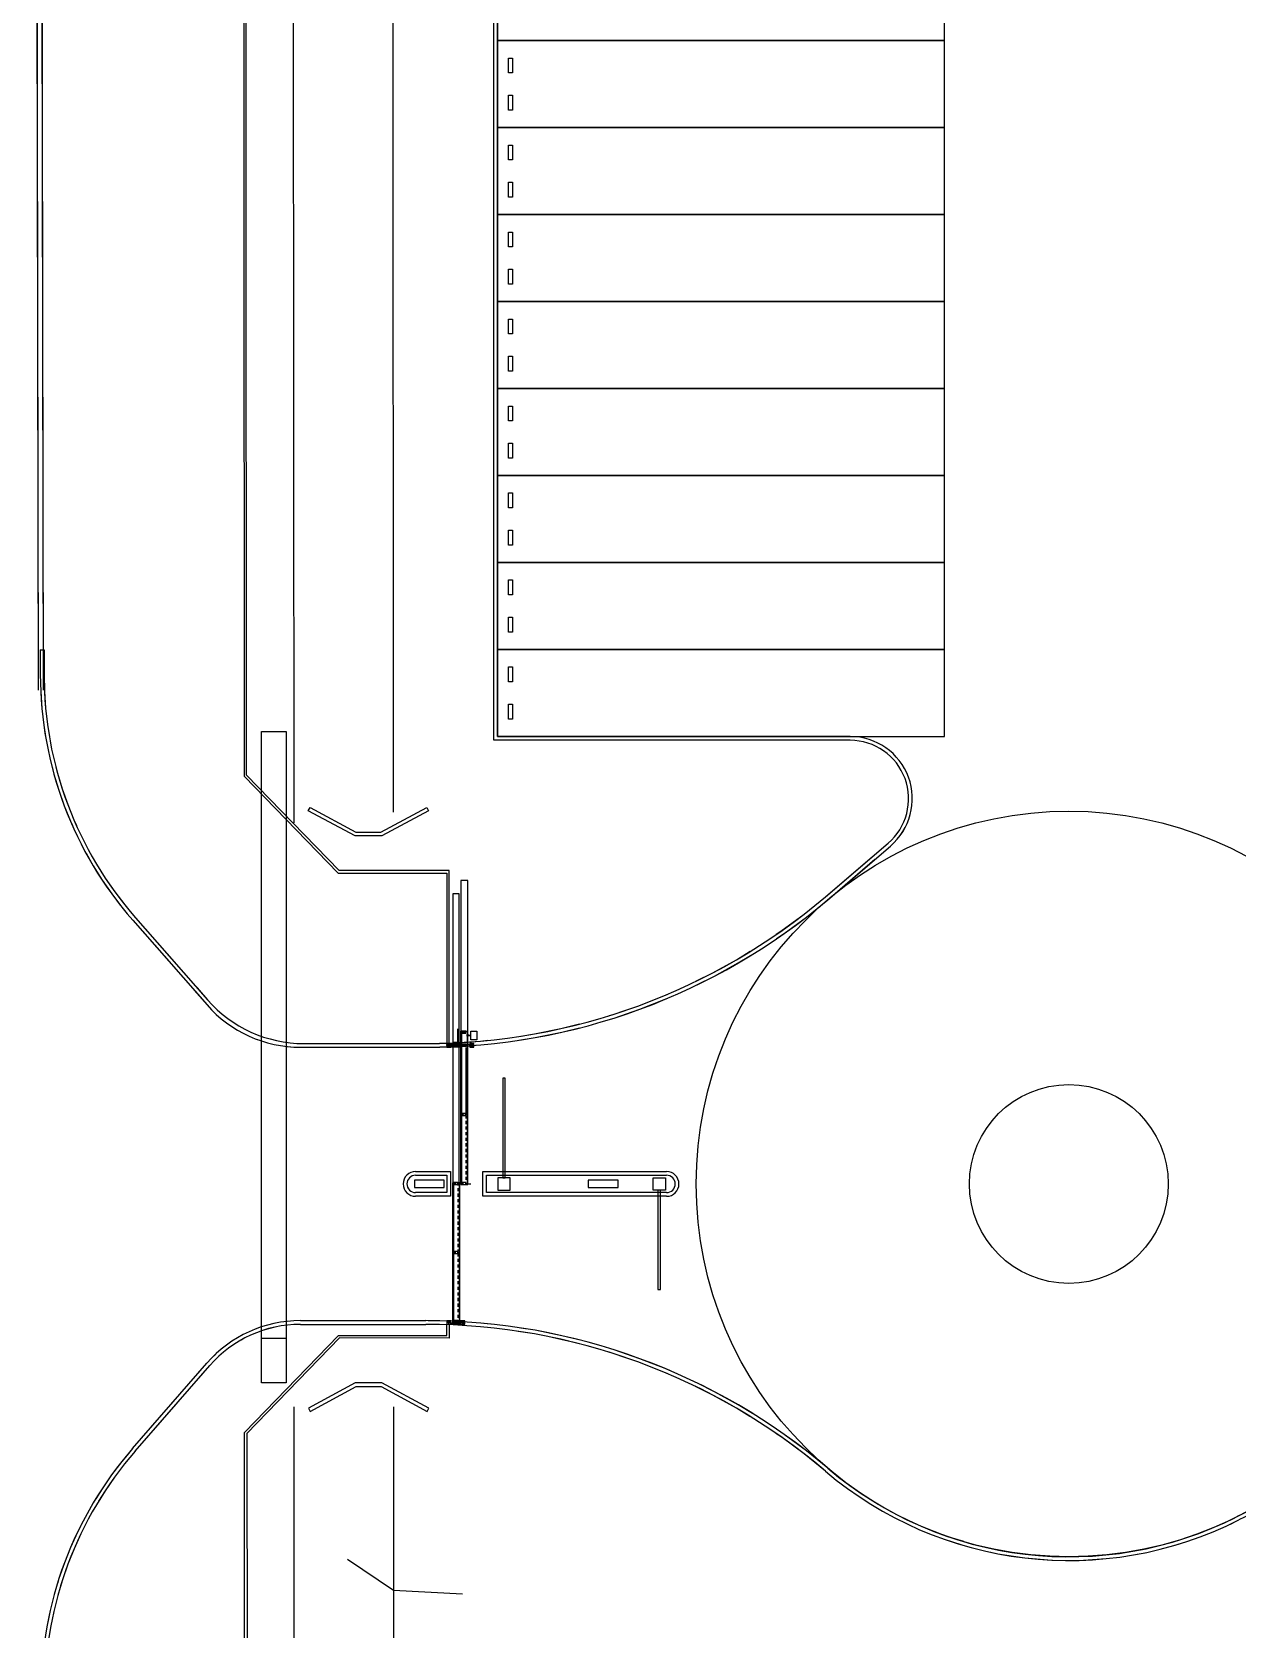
# Model space of a CAD drawing. Header units: millimetres. Extents: x 64 to 660, y 33 to 427.
# Drawn here: x 64.2 to 112.7, y 234.1 to 298.4 of the extents above; entities that cross this region are included whole.
import ezdxf

# ---------------------------------------------------------------- set-up
doc = ezdxf.new("R2010")
doc.units = ezdxf.units.MM
doc.linetypes.add('HIDDEN', pattern=[0.375, 0.25, -0.125])
doc.layers.add('A-PISO-EXT', color=7, linetype='Continuous')
doc.layers.add('Contorno', color=7, linetype='Continuous')

# ---------------------------------------------------------------- blocks, each defined once
blk = doc.blocks.new('A$C25E1659C')
at = {"layer": 'A-PISO-EXT', "color": 251, "linetype": 'HIDDEN', "ltscale": 10}
for points in [[(-8.288068, 173.417565), (-8.138068, 173.417641), (-8.137561, 172.417641, 0.181831), (-4.452146, 162.633626), (-1.554326, 159.329458, 0.215973), (2.317567, 157.575183), (7.235466, 157.575183, 0.177743), (23.313047, 163.476993), (25.835429, 165.633318, 0.698159), (24.314995, 169.775183), (9.964995, 169.775183), (9.964995, 222.425183)], [(43.114995, 105.075183), (-1.606662, 105.075183, -0.414065), (-8.106661, 111.571882), (-8.116739, 131.417641, -0.181203), (-4.465036, 141.178167), (-1.468634, 144.61861, -0.216295), (2.181643, 146.275183), (2.181643, 146.275183), (7.235466, 146.275183, -0.177744), (23.313124, 140.373308, 0.301681), (39.954125, 138.406721, -0.117629), (47.786396, 140.275183), (90.214551, 140.275183, -0.00074), (90.221947, 140.275172, -0.413347), (92.564995, 137.925183), (92.564995, 121.925183)]]:
    blk.add_lwpolyline(points, format="xyb", dxfattribs=at)
at = {"layer": 'A-PISO-EXT', "linetype": 'HIDDEN', "ltscale": 10}
for points in [[(-8.288068, 173.417565), (-8.287561, 172.417565, 0.181831), (-4.564919, 162.534722), (-1.577476, 159.128362, 0.215973), (2.181643, 157.425183), (7.235466, 157.425183, 0.177743), (23.410095, 163.362617), (25.932478, 165.518943, 0.698159), (24.314995, 169.925183), (10.114995, 169.925183), (10.114995, 222.425183), (9.964995, 222.425183)], [(43.114995, 42.925183), (43.114995, 95.925183), (38.114995, 95.925183, -0.414214), (37.614995, 96.425183), (37.614995, 97.425183, -0.414214), (38.114995, 97.925183), (43.114995, 97.925183), (43.114995, 104.925183), (-1.756586, 104.925183, -0.414065), (-8.256585, 111.421882), (-8.266739, 131.417565, -0.181203), (-4.57815, 141.276682), (-1.581639, 144.71725, -0.216304), (2.181643, 146.425183), (2.181643, 146.425183), (7.235466, 146.425183, -0.177744), (23.410172, 140.487683, 0.301681), (39.886411, 138.540567, -0.117629), (47.786396, 140.425183), (90.214995, 140.425183)]]:
    blk.add_lwpolyline(points, format="xyb", dxfattribs=at)
blk = doc.blocks.new('LPN354')
at = {"color": 0}
blk.add_lwpolyline([(0.004, 0.0325), (0.004, 0.009, 0.414214), (0.009, 0.004), (0.0325, 0.004, -0.414214), (0.035, 0.0015), (0.035, 0), (0, 0), (0, 0.035), (0.0015, 0.035, -0.414214)], format="xyb", close=True, dxfattribs=at)

msp = doc.modelspace()

# ---------------------------------------------------------------- linework, layer by layer
for p, q in [((78.727, 235.644), (76.876, 236.894)), ((81.511, 235.494), (78.727, 235.644))]:
    msp.add_line(p, q)
for points in [[(75.278, 211.159), (74.739, 212.4), (74.723, 243.033)], [(78.723, 243.034), (78.738, 213.166), (80.134, 211.4)]]:
    msp.add_lwpolyline(points)
at = {"layer": 'Contorno', "color": 252, "linetype": 'ByBlock'}
for p, q in [((64.173, 421.363, 0), (64.419, 271.862, 0)), ((64.373, 421.364, 0), (64.619, 271.862, 0)), ((82.913, 270.001), (82.913, 363.001)), ((74.665, 357.542), (74.71, 266.534)), ((78.665, 357.542), (78.711, 266.953)), ((82.763, 269.851), (82.763, 350.501)), ((82.913, 270.001), (82.913, 322.501)), ((64.51, 273.493), (64.511, 272.493)), ((64.66, 273.494), (64.661, 272.494)), ((73.413, 244.001), (73.413, 270.201)), ((74.413, 270.201), (74.413, 244.001)), ((97.113, 270.001), (82.913, 270.001)), ((97.113, 269.851), (82.763, 269.851)), ((75.296, 267.019), (75.367, 267.151)), ((77.178, 266.001), (75.296, 267.019)), ((75.367, 267.151), (77.216, 266.151)), ((78.216, 266.151), (80.067, 267.151)), ((80.139, 267.019), (78.254, 266.001)), ((77.216, 266.151), (78.216, 266.151)), ((78.254, 266.001), (77.178, 266.001)), ((96.111, 263.553), (98.634, 265.709)), ((96.208, 263.439), (98.731, 265.595)), ((68.233, 262.611), (71.221, 259.204)), ((68.346, 262.71), (71.244, 259.405)), ((81.368, 257.699), (81.118, 257.699)), ((81.118, 257.699), (81.118, 252.062)), ((81.318, 257.574), (81.318, 258.244)), ((81.368, 252.062), (81.368, 257.699)), ((81.418, 258.114), (81.658, 258.114)), ((81.438, 252.062), (81.438, 258.154)), ((81.438, 258.154), (81.688, 258.154)), ((81.438, 258.057), (81.438, 258.057)), ((81.438, 258.051), (81.438, 258.051)), ((81.538, 258.054), (81.538, 258.174)), ((81.718, 258.154), (81.688, 258.154)), ((81.688, 258.154), (81.688, 251.982)), ((81.688, 257.949), (81.688, 258.009)), ((81.688, 258.009), (81.727, 258.009)), ((81.727, 257.949), (81.688, 257.949)), ((81.718, 251.982), (81.718, 258.154)), ((81.727, 258.009), (81.727, 257.949)), ((81.727, 257.964), (81.727, 257.994)), ((81.727, 257.994), (81.838, 257.994)), ((81.838, 257.964), (81.727, 257.964)), ((81.838, 257.804), (81.838, 258.154)), ((81.838, 258.154), (82.088, 258.154)), ((82.088, 257.804), (81.838, 257.804)), ((82.088, 258.154), (82.088, 257.804)), ((74.98, 257.501), (80.034, 257.501)), ((75.116, 257.651), (80.034, 257.651)), ((80.973, 257.579), (80.853, 257.579)), ((80.913, 257.669), (80.913, 257.489)), ((81.053, 257.579), (80.933, 257.579)), ((80.993, 257.669), (80.993, 257.489)), ((81.795, 257.612), (81.003, 257.612)), ((81.795, 257.547), (81.003, 257.547)), ((81.433, 257.649), (81.033, 257.649)), ((81.433, 257.509), (81.033, 257.509)), ((81.035, 257.579), (81.712, 257.579)), ((81.107, 257.529), (81.107, 257.629)), ((81.418, 257.579), (81.658, 257.579)), ((81.438, 257.641), (81.438, 257.641)), ((81.438, 257.635), (81.438, 257.635)), ((81.438, 257.522), (81.438, 257.522)), ((81.438, 257.516), (81.438, 257.516)), ((81.538, 257.519), (81.538, 257.639)), ((81.638, 257.494), (81.638, 254.841)), ((81.668, 257.539), (81.668, 257.539)), ((81.668, 257.539), (81.718, 257.539)), ((81.668, 257.539), (81.668, 257.529)), ((81.718, 257.529), (81.668, 257.529)), ((81.68, 257.529), (81.68, 257.629)), ((81.718, 257.539), (81.718, 257.529)), ((81.895, 257.579), (81.775, 257.579)), ((81.835, 257.669), (81.835, 257.489)), ((81.975, 257.579), (81.855, 257.579)), ((81.915, 257.669), (81.915, 257.489)), ((83.224, 256.254), (83.124, 256.254)), ((83.124, 256.254), (83.124, 252.254)), ((83.224, 252.254), (83.224, 256.254))]:
    msp.add_line(p, q, dxfattribs=at)
at = {"layer": 'Contorno', "color": 252, "linetype": 'ByBlock', "extrusion": (-3.33514e-06, 9.20456e-07, 1)}
for p, q in [((82.913, 270.001, 0), (82.913, 350.501)), ((82.763, 270.326), (82.763, 322.501, 0)), ((64.51, 273.493, 0), (64.511, 272.493, 0)), ((64.66, 273.494, 0), (64.661, 272.494, 0)), ((97.113, 270.001, 0), (82.913, 270.001, 0)), ((97.113, 269.851, 0), (82.763, 269.851, 0)), ((96.111, 263.553, 0), (98.634, 265.709, 0)), ((96.208, 263.439, 0), (98.731, 265.595, 0)), ((68.233, 262.611, 0), (71.221, 259.204, 0)), ((68.346, 262.71, 0), (71.244, 259.405, 0)), ((74.98, 257.501, 0), (80.034, 257.501, 0)), ((75.116, 257.651, 0), (80.034, 257.651, 0))]:
    msp.add_line(p, q, dxfattribs=at)
at = {"layer": 'Contorno', "color": 252}
for p, q in [((82.913, 298.001), (100.913, 298.001)), ((82.913, 294.501), (100.913, 294.501)), ((82.913, 291.001), (100.913, 291.001)), ((82.913, 287.501), (100.913, 287.501)), ((82.913, 284.001), (100.913, 284.001)), ((82.913, 280.501), (100.913, 280.501)), ((82.913, 277.001), (100.913, 277.001)), ((82.913, 273.501), (100.913, 273.501))]:
    msp.add_line(p, q, dxfattribs=at)
at = {"layer": 'Contorno'}
for p, q in [((64.51, 273.493), (64.66, 273.494)), ((73.413, 270.201), (74.413, 270.201)), ((80.067, 267.151), (80.139, 267.019)), ((81.438, 254.862), (81.438, 254.862)), ((81.438, 254.856), (81.438, 254.856)), ((81.438, 254.743), (81.438, 254.743)), ((81.438, 254.737), (81.438, 254.737)), ((81.638, 254.806), (81.638, 254.806)), ((81.638, 254.806), (81.688, 254.806)), ((81.688, 254.796), (81.638, 254.796)), ((81.668, 254.806), (81.668, 254.796)), ((81.688, 254.806), (81.688, 254.796)), ((80.768, 252.154), (79.568, 252.154)), ((79.568, 252.154), (79.568, 251.854)), ((79.618, 252.504), (81.018, 252.504)), ((79.618, 252.354), (80.868, 252.354)), ((80.768, 251.854), (80.768, 252.154)), ((80.868, 252.354), (80.868, 251.654)), ((81.018, 252.504), (81.018, 251.504)), ((81.118, 246.424), (81.118, 252.052)), ((81.118, 251.964), (81.118, 251.964)), ((81.118, 251.958), (81.118, 251.958)), ((81.298, 252.027), (81.298, 252.017)), ((81.318, 252.062), (81.368, 252.062)), ((81.318, 252.027), (81.318, 252.027)), ((81.318, 252.027), (81.368, 252.027)), ((81.368, 252.017), (81.318, 252.017)), ((81.356, 252.062), (81.398, 252.062)), ((81.368, 252.062), (81.368, 246.424)), ((81.368, 252.027), (81.368, 252.017)), ((81.398, 246.424), (81.398, 252.062)), ((81.438, 252.083), (81.438, 252.083)), ((81.438, 252.077), (81.438, 252.077)), ((81.638, 252.027), (81.638, 252.027)), ((81.638, 252.027), (81.688, 252.027)), ((81.688, 252.017), (81.638, 252.017)), ((81.638, 251.982), (81.688, 251.982)), ((81.668, 252.027), (81.668, 252.017)), ((81.688, 252.027), (81.688, 252.017)), ((81.688, 251.982), (81.718, 251.982)), ((82.318, 252.504), (89.718, 252.504)), ((82.318, 251.504), (82.318, 252.504)), ((82.468, 252.354), (89.718, 252.354)), ((82.468, 251.654), (82.468, 252.354)), ((83.424, 252.254), (82.924, 252.254)), ((82.924, 252.254), (82.924, 251.754)), ((83.124, 252.254), (83.224, 252.254)), ((83.424, 251.754), (83.424, 252.254)), ((87.768, 252.154), (86.568, 252.154)), ((86.568, 252.154), (86.568, 251.854)), ((87.768, 251.854), (87.768, 252.154)), ((89.174, 252.254), (89.674, 252.254)), ((89.174, 251.754), (89.174, 252.254)), ((89.674, 252.254), (89.674, 251.754)), ((79.568, 251.854), (80.768, 251.854)), ((80.868, 251.654), (79.618, 251.654)), ((81.018, 251.504), (79.618, 251.504)), ((89.718, 251.504), (82.318, 251.504)), ((89.718, 251.654), (82.468, 251.654)), ((82.924, 251.754), (83.424, 251.754)), ((86.568, 251.854), (87.768, 251.854)), ((89.674, 251.754), (89.174, 251.754)), ((89.374, 251.754), (89.374, 247.754)), ((89.474, 251.754), (89.374, 251.754)), ((89.474, 247.754), (89.474, 251.754)), ((81.118, 249.305), (81.118, 249.305)), ((81.118, 249.299), (81.118, 249.299)), ((81.118, 249.186), (81.118, 249.186)), ((81.118, 249.18), (81.118, 249.18)), ((81.298, 249.248), (81.298, 249.238)), ((81.318, 249.248), (81.318, 249.248)), ((81.318, 249.248), (81.368, 249.248)), ((81.368, 249.238), (81.318, 249.238)), ((81.368, 249.248), (81.368, 249.238)), ((89.374, 247.754), (89.474, 247.754)), ((74.98, 246.501), (74.98, 246.501)), ((74.98, 246.501), (80.034, 246.501)), ((74.98, 246.501), (74.98, 246.501)), ((74.98, 246.501), (80.034, 246.501)), ((80.874, 245.904), (80.873, 246.359)), ((80.873, 246.359), (80.975, 246.359)), ((80.975, 246.359), (80.975, 245.904)), ((81.051, 246.359), (81.051, 246.359)), ((81.057, 246.359), (81.057, 246.359)), ((81.118, 246.526), (81.118, 246.526)), ((81.118, 246.52), (81.118, 246.52)), ((81.368, 246.424), (81.118, 246.424)), ((81.298, 246.469), (81.298, 246.459)), ((81.318, 246.469), (81.318, 246.469)), ((81.318, 246.469), (81.368, 246.469)), ((81.368, 246.459), (81.318, 246.459)), ((81.368, 246.469), (81.368, 246.459)), ((81.368, 246.424), (81.398, 246.424)), ((81.412, 246.359), (81.412, 246.359)), ((81.418, 246.359), (81.418, 246.359)), ((72.726, 242.001), (76.513, 245.904)), ((76.551, 245.804), (72.826, 241.955)), ((73.413, 245.801), (74.413, 245.801)), ((76.513, 245.904), (80.874, 245.904)), ((80.975, 245.803), (76.551, 245.804)), ((80.975, 245.904), (80.975, 245.803)), ((68.22, 241.353), (71.217, 244.793)), ((68.22, 241.353), (71.217, 244.793)), ((74.413, 244.001), (73.413, 244.001)), ((77.187, 244.001), (75.305, 242.983)), ((75.377, 242.851), (77.225, 243.851)), ((78.263, 244.001), (77.187, 244.001)), ((77.225, 243.851), (78.225, 243.851)), ((78.225, 243.851), (80.077, 242.851)), ((80.148, 242.983), (78.263, 244.001)), ((75.305, 242.983), (75.377, 242.851)), ((80.077, 242.851), (80.148, 242.983)), ((72.744, 207.043), (72.726, 242.001)), ((72.826, 241.955), (72.844, 207.085))]:
    msp.add_line(p, q, dxfattribs=at)
at = {"layer": 'Contorno', "ltscale": 10, "extrusion": (-3.33514e-06, 9.20456e-07, 1)}
for p, q in [((64.51, 273.493, 0), (64.66, 273.494, 0)), ((74.98, 246.501, 0), (74.98, 246.501, 0)), ((74.98, 246.501, 0), (80.034, 246.501, 0)), ((74.98, 246.351, 0), (74.98, 246.351, 0)), ((74.98, 246.351, 0), (80.034, 246.351, 0)), ((68.22, 241.353, 0), (71.217, 244.793, 0)), ((68.333, 241.254, 0), (71.33, 244.695, 0))]:
    msp.add_line(p, q, dxfattribs=at)
at = {"layer": 'Contorno', "linetype": 'HIDDEN', "ltscale": 0.05}
for p, q in [((81.418, 254.801), (81.658, 254.801)), ((81.538, 254.741), (81.538, 254.861)), ((81.098, 252.022), (81.338, 252.022)), ((81.218, 251.962), (81.218, 252.082)), ((81.418, 252.022), (81.658, 252.022)), ((81.538, 251.962), (81.538, 252.082)), ((81.098, 249.243), (81.338, 249.243)), ((81.218, 249.183), (81.218, 249.303)), ((80.973, 246.429), (80.853, 246.429)), ((80.913, 246.519), (80.913, 246.339)), ((81.053, 246.429), (80.933, 246.429)), ((80.993, 246.519), (80.993, 246.339)), ((81.098, 246.464), (81.338, 246.464)), ((81.218, 246.404), (81.218, 246.524)), ((81.533, 246.429), (81.413, 246.429)), ((81.473, 246.519), (81.473, 246.339)), ((81.613, 246.429), (81.493, 246.429)), ((81.553, 246.519), (81.553, 246.339))]:
    msp.add_line(p, q, dxfattribs=at)
at = {"layer": 'Contorno', "linetype": 'HIDDEN', "ltscale": 0.5}
for p, q in [((81.638, 254.761), (81.638, 252.062)), ((81.318, 252.062), (81.318, 249.293)), ((81.718, 252.004), (81.885, 252.004)), ((81.318, 249.213), (81.318, 246.514))]:
    msp.add_line(p, q, dxfattribs=at)
at = {"layer": 'Contorno', "linetype": 'HIDDEN'}
msp.add_line((81.118, 252.062), (81.368, 252.062), dxfattribs=at)
at = {"layer": 'Contorno', "linetype": 'HIDDEN', "ltscale": 0.25}
msp.add_line((81.433, 246.489), (81.033, 246.489), dxfattribs=at)
at = {"layer": 'Contorno', "color": 252, "linetype": 'ByBlock', "elevation": 0}
for points in [[(70.19, 427.413, 0.417499), (64.173, 421.363), (64.419, 271.862)], [(70.189, 427.213, 0.417533), (64.373, 421.364), (64.619, 271.862)]]:
    msp.add_lwpolyline(points, format="xyb", dxfattribs=at)
at = {"layer": 'Contorno', "color": 252, "linetype": 'ByBlock'}
for points in [[(80.973, 264.51), (80.973, 264.61), (76.535, 264.609), (72.811, 268.453), (72.736, 419.866), (75.504, 422.772), (128.204, 422.901), (138.463, 423.027), (130.963, 423.008), (128.204, 423.001), (75.461, 422.872), (72.636, 419.906), (72.711, 268.412), (76.498, 264.509), (80.873, 264.51), (80.873, 257.649), (80.973, 257.649), (80.973, 264.61)], [(81.442, 258.056), (81.453, 258.056), (81.453, 258.052), (81.442, 258.052)], [(81.447, 258.056), (81.447, 258.062), (81.444, 258.062), (81.444, 258.056)], [(81.444, 258.052), (81.444, 257.64)], [(81.447, 257.64), (81.447, 258.052)], [(81.45, 258.056), (81.45, 258.057), (81.448, 258.057), (81.448, 258.056)], [(81.448, 258.052), (81.448, 258.051), (81.45, 258.051), (81.45, 258.052)], [(81.442, 257.64), (81.453, 257.64), (81.453, 257.636), (81.442, 257.636)], [(81.442, 257.521), (81.453, 257.521), (81.453, 257.517), (81.442, 257.517)], [(81.444, 257.636), (81.444, 257.628), (81.447, 257.628), (81.447, 257.636)], [(81.447, 257.521), (81.447, 257.527), (81.444, 257.527), (81.444, 257.521)], [(81.444, 257.517), (81.444, 254.861)], [(81.447, 254.861), (81.447, 257.517)], [(81.45, 257.64), (81.45, 257.641), (81.448, 257.641), (81.448, 257.64)], [(81.448, 257.636), (81.448, 257.635), (81.45, 257.635), (81.45, 257.636)], [(81.45, 257.521), (81.45, 257.522), (81.448, 257.522), (81.448, 257.521)], [(81.448, 257.517), (81.448, 257.516), (81.45, 257.516), (81.45, 257.517)]]:
    msp.add_lwpolyline(points, dxfattribs=at)
for points in [[(100.913, 298.001), (100.913, 301.501), (82.913, 301.501), (82.913, 298.001)], [(100.913, 294.501), (100.913, 298.001), (82.913, 298.001), (82.913, 294.501)], [(83.513, 297.301), (83.513, 296.701), (83.363, 296.701), (83.363, 297.301)], [(83.513, 295.801), (83.513, 295.201), (83.363, 295.201), (83.363, 295.801)], [(100.913, 291.001), (100.913, 294.501), (82.913, 294.501), (82.913, 291.001)], [(83.513, 293.801), (83.513, 293.201), (83.363, 293.201), (83.363, 293.801)], [(83.513, 292.301), (83.513, 291.701), (83.363, 291.701), (83.363, 292.301)], [(100.913, 287.501), (100.913, 291.001), (82.913, 291.001), (82.913, 287.501)], [(83.513, 290.301), (83.513, 289.701), (83.363, 289.701), (83.363, 290.301)], [(83.513, 288.801), (83.513, 288.201), (83.363, 288.201), (83.363, 288.801)], [(100.913, 284.001), (100.913, 287.501), (82.913, 287.501), (82.913, 284.001)], [(83.513, 286.801), (83.513, 286.201), (83.363, 286.201), (83.363, 286.801)], [(83.513, 285.301), (83.513, 284.701), (83.363, 284.701), (83.363, 285.301)], [(100.913, 280.501), (100.913, 284.001), (82.913, 284.001), (82.913, 280.501)], [(83.513, 283.301), (83.513, 282.701), (83.363, 282.701), (83.363, 283.301)], [(83.513, 281.801), (83.513, 281.201), (83.363, 281.201), (83.363, 281.801)], [(100.913, 277.001), (100.913, 280.501), (82.913, 280.501), (82.913, 277.001)], [(83.513, 279.801), (83.513, 279.201), (83.363, 279.201), (83.363, 279.801)], [(83.513, 278.301), (83.513, 277.701), (83.363, 277.701), (83.363, 278.301)], [(100.913, 273.501), (100.913, 277.001), (82.913, 277.001), (82.913, 273.501)], [(83.513, 276.301), (83.513, 275.701), (83.363, 275.701), (83.363, 276.301)], [(83.513, 274.801), (83.513, 274.201), (83.363, 274.201), (83.363, 274.801)], [(100.913, 270.001), (100.913, 273.501), (82.913, 273.501), (82.913, 270.001)], [(83.513, 272.801), (83.513, 272.201), (83.363, 272.201), (83.363, 272.801)], [(83.513, 271.301), (83.513, 270.701), (83.363, 270.701), (83.363, 271.301)], [(81.438, 258.154), (81.718, 258.154), (81.718, 264.21), (81.438, 264.21)], [(81.118, 257.539), (81.368, 257.539), (81.368, 263.677), (81.118, 263.677)], [(81.638, 258.154), (81.438, 258.154), (81.438, 258.074), (81.638, 258.074)], [(81.438, 257.619), (81.473, 257.619), (81.473, 258.074), (81.438, 258.074)], [(81.636, 258.152), (81.44, 258.152), (81.44, 258.076), (81.636, 258.076)], [(80.953, 257.649), (80.873, 257.649), (80.873, 257.509), (80.953, 257.509)], [(80.952, 257.648), (80.874, 257.648), (80.874, 257.51), (80.952, 257.51)], [(81.033, 257.649), (80.953, 257.649), (80.953, 257.509), (81.033, 257.509)], [(81.032, 257.648), (80.954, 257.648), (80.954, 257.51), (81.032, 257.51)], [(81.638, 257.619), (81.438, 257.619), (81.438, 257.539), (81.638, 257.539)], [(81.438, 254.841), (81.473, 254.841), (81.473, 257.539), (81.438, 257.539)], [(81.636, 257.617), (81.44, 257.617), (81.44, 257.541), (81.636, 257.541)], [(81.875, 257.649), (81.795, 257.649), (81.795, 257.509), (81.875, 257.509)], [(81.874, 257.648), (81.796, 257.648), (81.796, 257.51), (81.874, 257.51)], [(81.955, 257.649), (81.875, 257.649), (81.875, 257.509), (81.955, 257.509)], [(81.954, 257.648), (81.876, 257.648), (81.876, 257.51), (81.954, 257.51)]]:
    msp.add_lwpolyline(points, close=True, dxfattribs=at)
at = {"layer": 'Contorno', "linetype": 'ByBlock'}
for points in [[(81.638, 254.841), (81.438, 254.841), (81.438, 254.761), (81.638, 254.761)], [(81.636, 254.839), (81.44, 254.839), (81.44, 254.763), (81.636, 254.763)], [(81.318, 252.062), (81.118, 252.062), (81.118, 251.982), (81.318, 251.982)], [(81.316, 252.06), (81.12, 252.06), (81.12, 251.984), (81.316, 251.984)], [(81.638, 252.062), (81.438, 252.062), (81.438, 251.982), (81.638, 251.982)], [(81.636, 252.06), (81.44, 252.06), (81.44, 251.984), (81.636, 251.984)], [(81.318, 249.283), (81.118, 249.283), (81.118, 249.203), (81.318, 249.203)], [(81.316, 249.281), (81.12, 249.281), (81.12, 249.205), (81.316, 249.205)], [(81.318, 246.504), (81.118, 246.504), (81.118, 246.424), (81.318, 246.424)], [(81.316, 246.502), (81.12, 246.502), (81.12, 246.426), (81.316, 246.426)]]:
    msp.add_lwpolyline(points, close=True, dxfattribs=at)
at = {"layer": 'Contorno'}
for points in [[(81.438, 252.062), (81.473, 252.062), (81.473, 254.761), (81.438, 254.761)], [(81.118, 249.283), (81.153, 249.283), (81.153, 251.982), (81.118, 251.982)], [(81.118, 246.504), (81.153, 246.504), (81.153, 249.203), (81.118, 249.203)], [(80.953, 246.499), (80.873, 246.499), (80.873, 246.359), (80.953, 246.359)], [(80.952, 246.498), (80.874, 246.498), (80.874, 246.36), (80.952, 246.36)], [(81.033, 246.499), (80.953, 246.499), (80.953, 246.359), (81.033, 246.359)], [(81.032, 246.498), (80.954, 246.498), (80.954, 246.36), (81.032, 246.36)], [(81.433, 246.359), (81.433, 246.394), (81.033, 246.394), (81.033, 246.359)], [(81.513, 246.499), (81.433, 246.499), (81.433, 246.359), (81.513, 246.359)], [(81.512, 246.498), (81.434, 246.498), (81.434, 246.36), (81.512, 246.36)], [(81.593, 246.499), (81.513, 246.499), (81.513, 246.359), (81.593, 246.359)], [(81.592, 246.498), (81.514, 246.498), (81.514, 246.36), (81.592, 246.36)]]:
    msp.add_lwpolyline(points, close=True, dxfattribs=at)
for points in [[(81.442, 254.861), (81.453, 254.861), (81.453, 254.857), (81.442, 254.857)], [(81.442, 254.742), (81.453, 254.742), (81.453, 254.738), (81.442, 254.738)], [(81.444, 254.857), (81.444, 254.849), (81.447, 254.849), (81.447, 254.857)], [(81.447, 254.742), (81.447, 254.748), (81.444, 254.748), (81.444, 254.742)], [(81.444, 254.738), (81.444, 252.082)], [(81.447, 252.082), (81.447, 254.738)], [(81.45, 254.861), (81.45, 254.862), (81.448, 254.862), (81.448, 254.861)], [(81.448, 254.857), (81.448, 254.856), (81.45, 254.856), (81.45, 254.857)], [(81.45, 254.742), (81.45, 254.743), (81.448, 254.743), (81.448, 254.742)], [(81.448, 254.738), (81.448, 254.737), (81.45, 254.737), (81.45, 254.738)], [(81.122, 251.963), (81.133, 251.963), (81.133, 251.959), (81.122, 251.959)], [(81.127, 251.963), (81.127, 251.97), (81.124, 251.97), (81.124, 251.963)], [(81.124, 251.959), (81.124, 249.304)], [(81.127, 249.304), (81.127, 251.959)], [(81.13, 251.963), (81.13, 251.965), (81.128, 251.965), (81.128, 251.963)], [(81.128, 251.959), (81.128, 251.958), (81.13, 251.958), (81.13, 251.959)], [(81.442, 252.082), (81.453, 252.082), (81.453, 252.078), (81.442, 252.078)], [(81.444, 252.078), (81.444, 252.07), (81.447, 252.07), (81.447, 252.078)], [(81.45, 252.082), (81.45, 252.084), (81.448, 252.084), (81.448, 252.082)], [(81.448, 252.078), (81.448, 252.077), (81.45, 252.077), (81.45, 252.078)], [(81.122, 249.304), (81.133, 249.304), (81.133, 249.3), (81.122, 249.3)], [(81.122, 249.185), (81.133, 249.185), (81.133, 249.181), (81.122, 249.181)], [(81.124, 249.3), (81.124, 249.291), (81.127, 249.291), (81.127, 249.3)], [(81.127, 249.185), (81.127, 249.191), (81.124, 249.191), (81.124, 249.185)], [(81.124, 249.181), (81.124, 246.525)], [(81.127, 246.525), (81.127, 249.181)], [(81.13, 249.304), (81.13, 249.305), (81.128, 249.305), (81.128, 249.304)], [(81.128, 249.3), (81.128, 249.298), (81.13, 249.298), (81.13, 249.3)], [(81.13, 249.185), (81.13, 249.186), (81.128, 249.186), (81.128, 249.185)], [(81.128, 249.181), (81.128, 249.179), (81.13, 249.179), (81.13, 249.181)], [(81.052, 246.368), (81.045, 246.368), (81.045, 246.365), (81.052, 246.365)], [(81.052, 246.371), (81.05, 246.371), (81.05, 246.369), (81.052, 246.369)], [(81.052, 246.363), (81.052, 246.374), (81.056, 246.374), (81.056, 246.363)], [(81.056, 246.369), (81.057, 246.369), (81.057, 246.371), (81.056, 246.371)], [(81.413, 246.368), (81.056, 246.368)], [(81.056, 246.365), (81.413, 246.365)], [(81.122, 246.525), (81.133, 246.525), (81.133, 246.521), (81.122, 246.521)], [(81.124, 246.521), (81.124, 246.513), (81.127, 246.513), (81.127, 246.521)], [(81.13, 246.525), (81.13, 246.526), (81.128, 246.526), (81.128, 246.525)], [(81.128, 246.521), (81.128, 246.52), (81.13, 246.52), (81.13, 246.521)], [(81.413, 246.371), (81.411, 246.371), (81.411, 246.369), (81.413, 246.369)], [(81.413, 246.363), (81.413, 246.374), (81.417, 246.374), (81.417, 246.363)], [(81.417, 246.369), (81.418, 246.369), (81.418, 246.371), (81.417, 246.371)], [(81.417, 246.365), (81.425, 246.365), (81.425, 246.368), (81.417, 246.368)]]:
    msp.add_lwpolyline(points, dxfattribs=at)
at = {"layer": 'Contorno', "color": 252, "linetype": 'ByBlock'}
for centre, radius in [((105.913, 252.001), 15), ((81.107, 257.579), 0.0325), ((81.107, 257.579), 0.00683), ((81.68, 257.579), 0.0325), ((81.68, 257.579), 0.00683), ((105.913, 252.001), 4)]:
    msp.add_circle(centre, radius, dxfattribs=at)
for centre, radius, start, end in [((79.511, 272.501), 15, 180.0291, 221.25139), ((79.511, 272.501), 14.85, 180.0291, 221.25139), ((97.113, 267.501), 2.5, 310.31529, 90), ((97.113, 267.501), 2.35, 310.31529, 90), ((80.034, 282.501), 24.85, 270, 310.31468), ((80.034, 282.501), 25, 270, 310.31468), ((74.98, 262.501), 5, 221.25139, 270), ((75.116, 262.801), 5.15, 221.25139, 270), ((81.438, 258.054), 0.003, 90, 270), ((81.438, 257.638), 0.003, 90, 270), ((81.438, 257.519), 0.003, 90, 270)]:
    msp.add_arc(centre, radius, start, end, dxfattribs=at)
at = {"layer": 'Contorno', "color": 252, "linetype": 'ByBlock', "extrusion": (-3.33514e-06, 9.20456e-07, 1)}
for centre, radius, start, end in [((79.511, 272.501, 0), 15, 180.0291, 221.25139), ((79.511, 272.501, 0), 14.85, 180.0291, 221.25139), ((97.113, 267.501, 0), 2.5, 310.31529, 90), ((97.113, 267.501, 0), 2.35, 310.31529, 90), ((80.034, 282.501, 0), 24.85, 270, 310.31468), ((80.034, 282.501, 0), 25, 270, 310.31468), ((74.98, 262.501, 0), 5, 221.25139, 270), ((75.116, 262.801, 0), 5.15, 221.25139, 270)]:
    msp.add_arc(centre, radius, start, end, dxfattribs=at)
at = {"layer": 'Contorno'}
for centre, radius, start, end in [((81.438, 254.859), 0.003, 90, 270), ((81.438, 254.74), 0.003, 90, 270), ((79.618, 252.004), 0.5, 90, 270), ((79.618, 252.004), 0.35, 90, 270), ((81.118, 251.961), 0.003, 90, 270), ((81.438, 252.08), 0.003, 90, 270), ((89.718, 252.004), 0.5, 270, 90), ((89.718, 252.004), 0.35, 270, 90), ((81.118, 249.302), 0.003, 90, 270), ((81.118, 249.183), 0.003, 90, 270), ((74.98, 241.501), 5, 90, 138.82101), ((74.98, 241.501), 5, 90, 138.82101), ((80.034, 221.501), 25, 49.68509, 90), ((80.034, 221.501), 25, 49.68509, 90), ((81.054, 246.359), 0.003, 180, 0), ((81.118, 246.523), 0.003, 90, 270), ((81.415, 246.359), 0.003, 180, 0), ((79.532, 231.501), 15, 138.94626, 180.0291), ((79.532, 231.501), 15, 138.94626, 180.0291), ((105.913, 252.001), 15, 229.68509, 296.83532), ((105.913, 252.001), 15, 229.68509, 296.83532)]:
    msp.add_arc(centre, radius, start, end, dxfattribs=at)
at = {"layer": 'Contorno', "ltscale": 10, "extrusion": (-3.33514e-06, 9.20456e-07, 1)}
for centre, radius, start, end in [((74.98, 241.501, 0), 5, 90, 138.82101), ((74.98, 241.501, 0), 4.85, 90, 138.81909), ((80.034, 221.501, 0), 25, 49.68509, 90), ((80.034, 221.501, 0), 24.85, 49.68509, 90), ((79.532, 231.501, 0), 15, 138.94626, 180.0291), ((79.532, 231.501, 0), 14.85, 138.94626, 180.0291), ((105.913, 252.001, 0), 15.15, 229.68509, 296.83532), ((105.913, 252.001, 0), 15, 229.68509, 296.83532)]:
    msp.add_arc(centre, radius, start, end, dxfattribs=at)

# ---------------------------------------------------------------- block references
at = {"layer": 'Contorno', "color": 252, "linetype": 'ByBlock', "extrusion": (-3.33514e-06, 9.20456e-07, 1)}
msp.add_blockref('A$C25E1659C', (72.798, 100.076, 0), dxfattribs=at)
at = {"layer": 'Contorno', "color": 252, "linetype": 'ByBlock', "xscale": -1, "rotation": 180}
for p in [(81.438, 258.074), (81.438, 257.539)]:
    msp.add_blockref('LPN354', p, dxfattribs=at)
at = {"layer": 'Contorno', "color": 252, "linetype": 'ByBlock', "extrusion": (0, 0, -1), "xscale": -1, "zscale": -1}
msp.add_blockref('LPN354', (-81.438, 257.619), dxfattribs=at)
at = {"layer": 'Contorno', "extrusion": (0, 0, -1), "xscale": -1, "zscale": -1}
for p in [(-81.438, 254.841), (-81.438, 252.062), (-81.118, 249.283), (-81.118, 246.504)]:
    msp.add_blockref('LPN354', p, dxfattribs=at)
at = {"layer": 'Contorno', "xscale": -1}
for p, rotation in [((81.438, 254.761), 180), ((81.118, 251.982), 180), ((81.118, 249.203), 180), ((81.033, 246.359), 270)]:
    msp.add_blockref('LPN354', p, dxfattribs=dict(at, rotation=rotation))
at = {"layer": 'Contorno', "extrusion": (0, 0, -1), "xscale": -1, "zscale": -1, "rotation": 270}
msp.add_blockref('LPN354', (-81.433, 246.359), dxfattribs=at)

doc.saveas('drawing.dxf')
